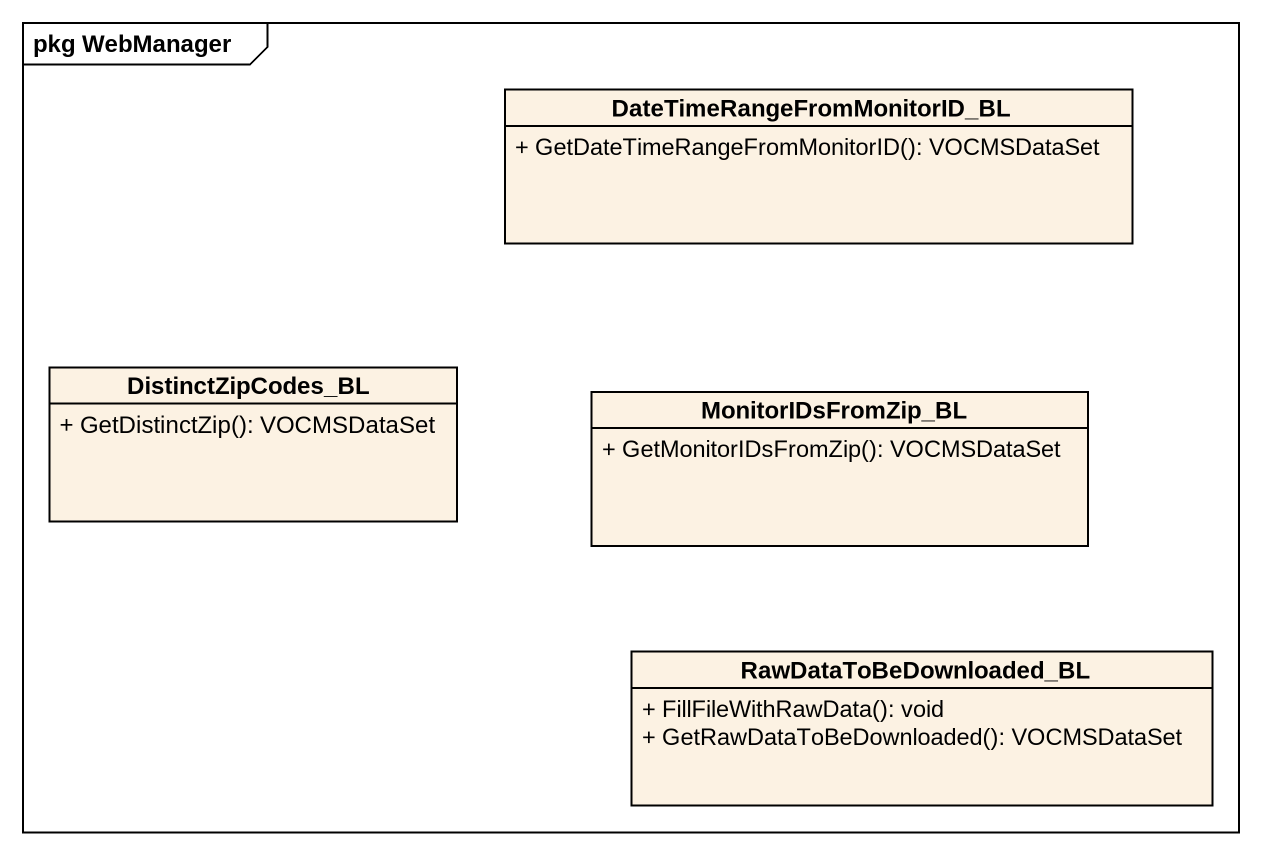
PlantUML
@startuml
mainframe pkg WebManager
hide circle
hide empty members
skinparam classAttributeIconSize 0
class "DateTimeRangeFromMonitorID_BL" as DateTimeRangeFromMonitorID {
  + GetDateTimeRangeFromMonitorID(): VOCMSDataSet
}
class DistinctZipCodes_BL {
  + GetDistinctZip(): VOCMSDataSet
}
class MonitorIDsFromZip_BL {
  + GetMonitorIDsFromZip(): VOCMSDataSet
}
class RawDataToBeDownloaded_BL {
  + FillFileWithRawData(): void
  + GetRawDataToBeDownloaded(): VOCMSDataSet
}
@enduml
